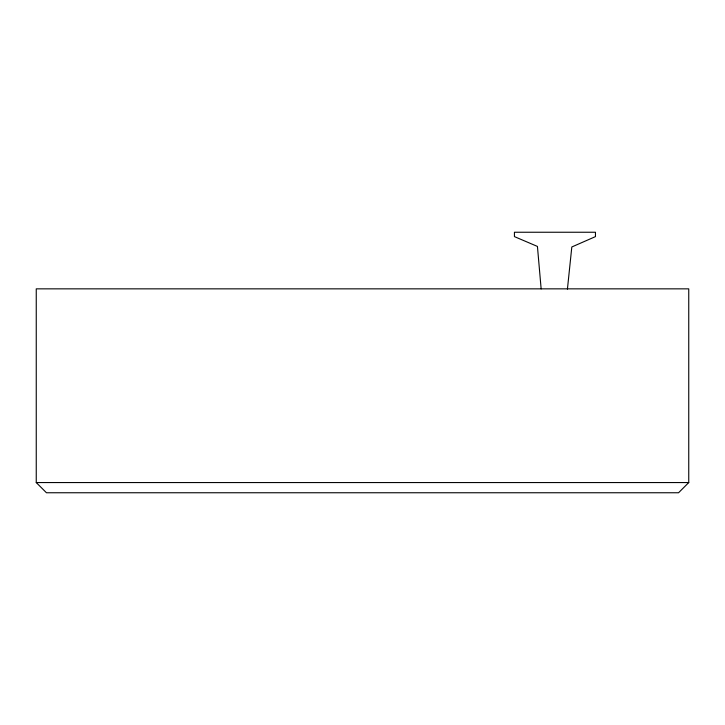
<?xml version="1.0" encoding="UTF-8"?>
<svg xmlns="http://www.w3.org/2000/svg" width="725" height="725" viewBox="0 0 725 725"><rect width="100%" height="100%" fill="white"/><g stroke="black" fill="none" stroke-linecap="round" stroke-linejoin="round"><path stroke-width="1.09" d="M567.421 289.13L571.817 246.971L595.461 236.613L595.461 232.245L514.433 232.245L514.433 236.613L537.433 246.428L541.149 288.913M688.75 482.56L678.555 492.755L46.445 492.755L36.25 482.56L36.25 288.849L688.75 288.849L688.75 482.56L36.25 482.56"/></g></svg>
